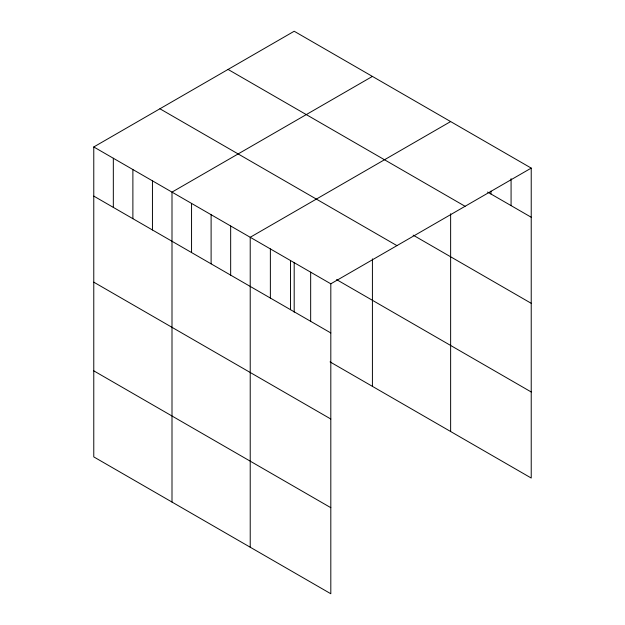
<?xml version="1.0" encoding="UTF-8"?>
<svg xmlns="http://www.w3.org/2000/svg" width="625" height="625" viewBox="0 0 625 625"><rect width="100%" height="100%" fill="white"/><g stroke="black" fill="none" stroke-linecap="round" stroke-linejoin="round"><path stroke-width="0.94" d="M93.773 146.961L330.812 283.812L330.812 593.75L93.773 456.898L93.773 146.961L294.188 31.25L531.227 168.102L531.227 478.039L330.039 361.891M372.414 76.414L172 192.117L172 502.062M450.633 121.57L250.219 237.281L250.219 547.219M330.812 283.812L531.227 168.102M487.57 192.047L531.227 217.25M228.055 69.43L465.086 206.289M413.148 235.141L531.227 303.312M159.914 108.773L396.945 245.625M336.555 279.594L531.227 391.984M93.773 196.102L330.812 332.953M93.773 282.164L330.812 419.016M93.773 370.836L330.812 507.688M511.078 178.633L511.078 205.617M490.93 191.094L490.93 193.984M450.633 213.75L450.633 431.516M372.414 258.844L372.414 386.352M310.664 272.18L310.664 321.328M294.188 262.609L294.188 312.188M290.516 260.547L290.516 309.695M270.367 248.914L270.367 298.062M230.664 225.992L230.664 275.141M211.109 214.703L211.109 263.844M191.555 203.406L191.555 252.555M152.445 180.828L152.445 229.977M132.883 169.539L132.883 218.688M113.328 158.25L113.328 207.398"/></g></svg>
